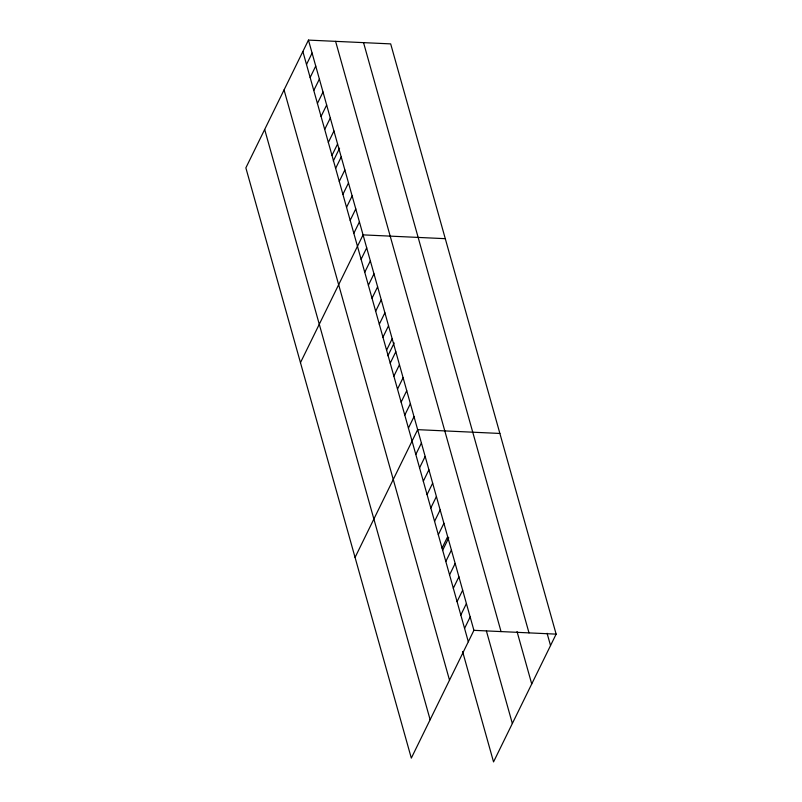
<?xml version="1.0" encoding="UTF-8"?>
<svg xmlns="http://www.w3.org/2000/svg" width="802" height="802" viewBox="0 0 802 802"><rect width="100%" height="100%" fill="white"/><g stroke="black" fill="none" stroke-linecap="round" stroke-linejoin="round"><path stroke-width="1.2" d="M308.459 40.1L245.863 167.869L411.316 758.111L473.912 630.332L308.459 40.1L390.684 43.889L556.137 634.131L493.541 761.9L462.594 651.525M306.504 64.511L312.098 53.082M310.143 77.503L315.737 66.075M313.782 90.486L319.386 79.057M317.422 103.468L323.026 92.04M321.061 116.45L326.665 105.022M324.7 129.443L330.304 118.014M328.339 142.425L333.943 130.997M331.978 155.408L337.582 143.979M333.311 161.001L339.577 148.2M335.627 168.4L341.221 156.961M339.266 181.382L344.86 169.954M342.905 194.365L348.499 182.936M346.544 207.347L352.138 195.919M350.183 220.339L355.777 208.911M353.822 233.322L359.426 221.893M300.469 362.654L363.065 234.876L445.28 238.675M361.1 259.297L366.704 247.858M364.74 272.279L370.344 260.85M368.379 285.261L373.983 273.833M372.018 298.244L377.622 286.815M375.667 311.236L381.261 299.798M379.306 324.219L384.9 312.79M382.945 337.201L388.539 325.772M386.584 350.183L392.178 338.755M387.907 355.777L394.183 342.985M390.223 363.176L395.817 351.747M393.862 376.158L399.466 364.73M397.501 389.14L403.105 377.712M401.14 402.133L406.744 390.694M404.779 415.115L410.383 403.687M408.418 428.098L414.022 416.669M355.065 557.43L417.662 429.651L499.877 433.451M415.817 454.463L421.411 443.035M419.566 467.837L425.16 456.408M423.316 481.22L428.91 469.792M427.065 494.593L432.659 483.165M430.814 507.977L436.408 496.548M434.564 521.36L440.168 509.922M438.313 534.733L443.917 523.305M442.062 548.117L447.666 536.678M442.503 550.553L448.779 537.761M445.812 561.49L451.416 550.062M449.561 574.874L455.165 563.445M453.31 588.247L458.914 576.818M457.07 601.63L462.664 590.202M460.819 615.004L466.413 603.575M464.569 628.387L470.162 616.959M473.912 630.332L556.137 634.131M547.094 633.289L550.533 645.56M363.547 42.646L528.999 632.878M517.039 631.555L531.726 683.946M335.597 41.353L501.049 631.585M486.403 630.973L512.348 723.504M302.865 51.528L468.318 641.76M284.058 89.924L449.511 680.156M264.68 129.483L430.133 719.715"/></g></svg>
